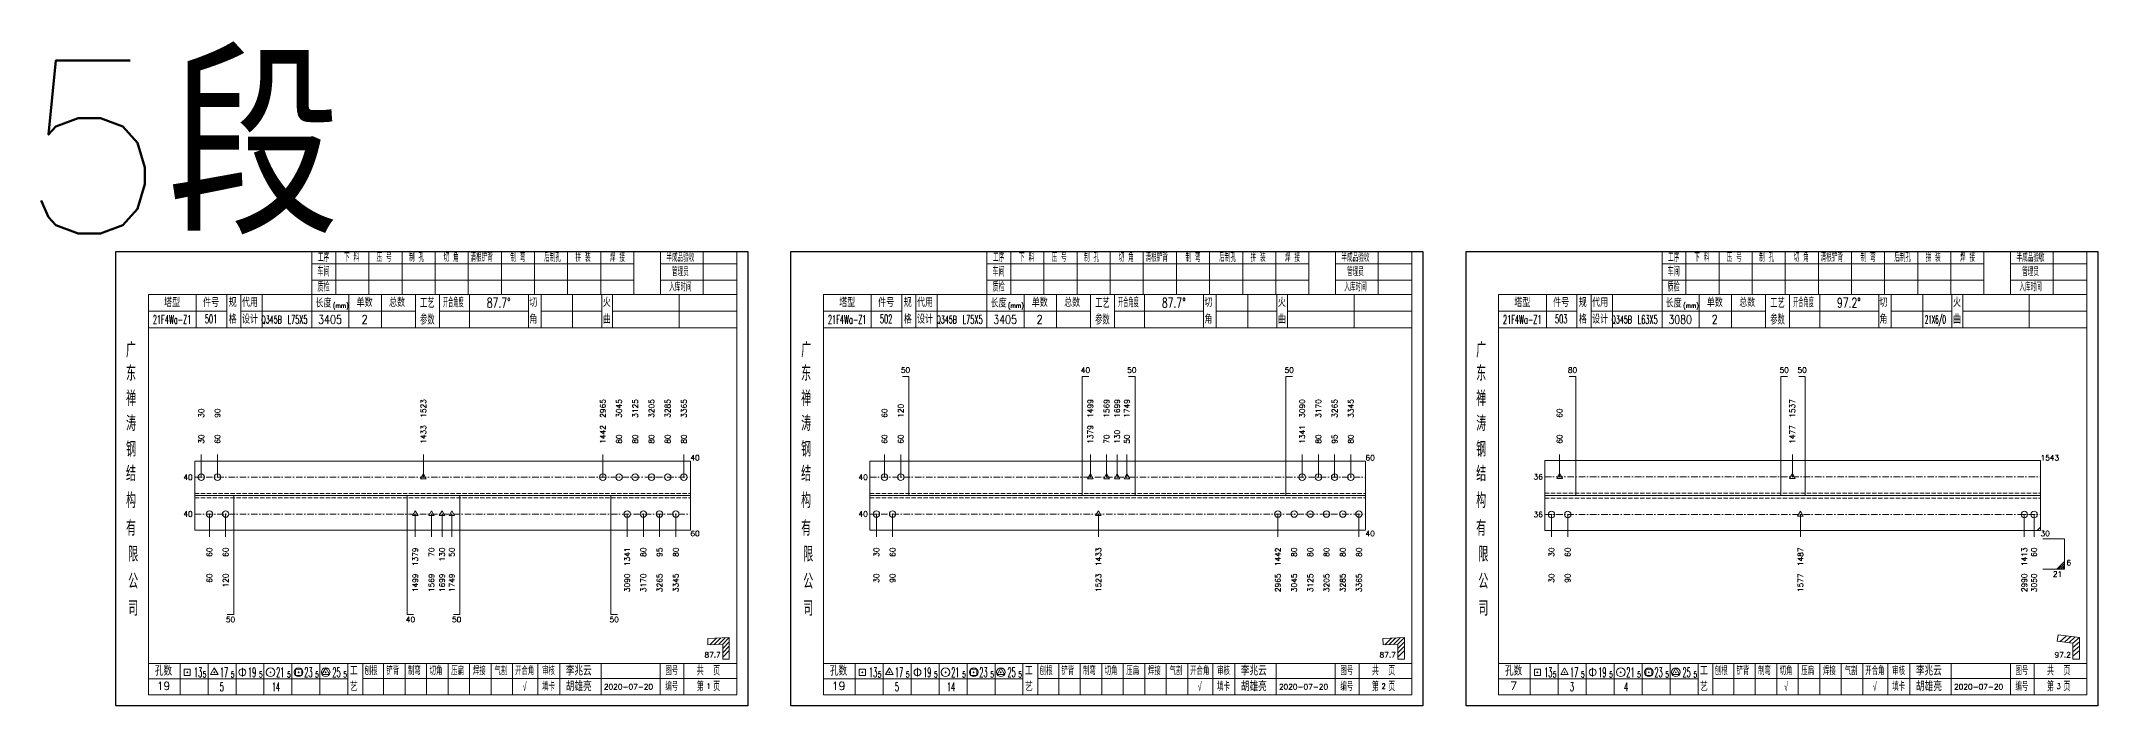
# Model space of a CAD drawing. Extents: x 1310 to 15542, y -76 to 8381.
# Drawn here: x 1482 to 2433, y 2954 to 3261 of the extents above; entities that cross this region are included whole.
import ezdxf
from ezdxf.enums import TextEntityAlignment as Align

# ---------------------------------------------------------------- set-up
doc = ezdxf.new("R2010")
doc.units = 0
doc.header["$MEASUREMENT"] = 0
doc.linetypes.add('一点画线', pattern=[5.2, 3, -1, 0.2, -1])
doc.linetypes.add('虚线', pattern=[2.75, 2, -0.75])
doc.layers.get('0').update_dxf_attribs({"linetype": 'CONTINUOUS', "lineweight": 25})
for name, color, linetype, lineweight in [('1', 7, 'CONTINUOUS', 25), ('2', 7, 'CONTINUOUS', 25), ('4', 7, 'CONTINUOUS', 25), ('5', 7, 'CONTINUOUS', 25)]:
    doc.layers.add(name, color=color, linetype=linetype, lineweight=lineweight)
doc.layers.add('文字', color=4, linetype='CONTINUOUS')
doc.styles.add('HZ', font='txt.shx', dxfattribs={"width": 0.7, "oblique": 12, "bigfont": 'hztxt.shx'})
doc.styles.get("Standard").update_dxf_attribs({"font": 'simplex.shx', "width": 0.7, "height": 3, "bigfont": 'gbhzfs.shx'})

# ---------------------------------------------------------------- blocks, each defined once
blk = doc.blocks.new('孔21.5')
at = {"layer": '5', "color": 7, "linetype": 'Continuous', "lineweight": 13}
for p, q in [((-0.1, -0.1), (0.1, 0.1)), ((0.1, -0.1), (-0.1, 0.1))]:
    blk.add_line(p, q, dxfattribs=at)
blk.add_circle((0, 0), 1, dxfattribs=at)
blk = doc.blocks.new('孔17.5')
at = {"layer": '5', "color": 7, "linetype": 'Continuous', "lineweight": 13}
for p, q in [((0, 1), (-0.866, -0.5)), ((-0.1, -0.1), (0.1, 0.1)), ((0.1, -0.1), (-0.1, 0.1)), ((0.866, -0.5), (0, 1)), ((-0.866, -0.5), (0.866, -0.5))]:
    blk.add_line(p, q, dxfattribs=at)
blk = doc.blocks.new('CTJGK')
at = {"color": 6, "linetype": 'Continuous'}
for p, q in [((0, 209.97), (292.13, 209.97)), ((0, 0), (0, 209.97)), ((292.13, 209.97), (292.13, 0)), ((292.13, 0), (0, 0))]:
    blk.add_line(p, q, dxfattribs=at)

msp = doc.modelspace()

# ---------------------------------------------------------------- linework, layer by layer
at = {"color": 7, "linetype": 'Continuous', "lineweight": 18}
for p, q in [((1552.922, 3066.944), (1552.922, 3034.944)), ((1552.922, 3066.944), (1782.052, 3066.944)), ((1782.052, 3066.944), (1782.052, 3034.944)), ((1865.052, 3066.944), (1865.052, 3034.944)), ((1865.052, 3066.944), (2094.182, 3066.944)), ((2094.182, 3066.944), (2094.182, 3034.944)), ((2177.182, 3067.135), (2177.182, 3034.754)), ((2177.182, 3067.135), (2406.312, 3067.135)), ((2406.312, 3067.135), (2406.312, 3034.754)), ((1552.922, 3050.944), (1782.052, 3050.944)), ((1865.052, 3050.944), (2094.182, 3050.944)), ((2177.182, 3050.944), (2406.312, 3050.944))]:
    msp.add_line(p, q, dxfattribs=at)
at = {"color": 7, "linetype": 'Continuous', "lineweight": 13}
for p, q in [((1555.922, 3059.444), (1555.922, 3069.944)), ((1563.422, 3059.444), (1563.422, 3069.944)), ((1658.601, 3059.444), (1658.601, 3069.944)), ((1741.552, 3059.444), (1741.552, 3069.944)), ((1779.052, 3059.444), (1779.052, 3069.944)), ((1871.802, 3059.444), (1871.802, 3069.944)), ((1879.302, 3059.444), (1879.302, 3069.944)), ((1966.981, 3059.444), (1966.981, 3069.944)), ((1974.481, 3059.444), (1974.481, 3069.944)), ((1979.381, 3059.444), (1979.381, 3069.944)), ((1983.881, 3059.444), (1983.881, 3069.944)), ((2064.932, 3059.444), (2064.932, 3069.944)), ((2072.432, 3059.444), (2072.432, 3069.944)), ((2079.932, 3059.444), (2079.932, 3069.944)), ((2087.432, 3059.444), (2087.432, 3069.944)), ((2183.932, 3059.635), (2183.932, 3069.944)), ((2291.554, 3059.635), (2291.554, 3069.944)), ((1559.672, 3042.444), (1559.672, 3031.944)), ((1567.172, 3042.444), (1567.172, 3031.944)), ((1654.851, 3042.444), (1654.851, 3031.944)), ((1662.351, 3042.444), (1662.351, 3031.944)), ((1667.251, 3042.444), (1667.251, 3031.944)), ((1671.751, 3042.444), (1671.751, 3031.944)), ((1752.802, 3042.444), (1752.802, 3031.944)), ((1760.302, 3042.444), (1760.302, 3031.944)), ((1767.802, 3042.444), (1767.802, 3031.944)), ((1775.302, 3042.444), (1775.302, 3031.944)), ((1868.052, 3042.444), (1868.052, 3031.944)), ((1875.552, 3042.444), (1875.552, 3031.944)), ((1970.731, 3042.444), (1970.731, 3031.944)), ((2053.682, 3042.444), (2053.682, 3031.944)), ((2091.182, 3042.444), (2091.182, 3031.944)), ((2180.182, 3042.254), (2180.182, 3031.944)), ((2187.682, 3042.254), (2187.682, 3031.944)), ((2295.304, 3042.254), (2295.304, 3031.944)), ((2398.812, 3042.254), (2398.812, 3031.944)), ((2403.312, 3042.254), (2403.312, 3031.944)), ((2406.312, 3036.296), (2404.749, 3034.754)), ((2417.312, 3030.944), (2407.312, 3030.944)), ((2417.312, 3030.944), (2417.312, 3016.944)), ((2417.312, 3016.944), (2407.312, 3016.944)), ((2413.812, 3016.944), (2417.312, 3020.444)), ((2414.687, 3016.944), (2417.312, 3019.569)), ((2415.562, 3016.944), (2417.312, 3018.694)), ((2416.437, 3016.944), (2417.312, 3017.819))]:
    msp.add_line(p, q, dxfattribs=at)
at = {"color": 3, "linetype": '一点画线', "lineweight": 13}
for p, q in [((1552.922, 3059.444), (1782.052, 3059.444)), ((1865.052, 3059.444), (2094.182, 3059.444)), ((2177.182, 3059.635), (2406.312, 3059.635)), ((1552.922, 3042.444), (1782.052, 3042.444)), ((1865.052, 3042.444), (2094.182, 3042.444)), ((2177.182, 3042.254), (2406.312, 3042.254))]:
    msp.add_line(p, q, dxfattribs=at)
at = {"color": 1, "linetype": '虚线', "lineweight": 18}
for p, q in [((1552.922, 3051.944), (1782.052, 3051.944)), ((1552.922, 3049.944), (1782.052, 3049.944)), ((1865.052, 3051.944), (2094.182, 3051.944)), ((1865.052, 3049.944), (2094.182, 3049.944)), ((2177.182, 3052.135), (2406.312, 3052.135)), ((2177.182, 3049.754), (2406.312, 3049.754))]:
    msp.add_line(p, q, dxfattribs=at)
at = {"layer": '1', "color": 7, "linetype": 'Continuous', "lineweight": 18}
for p, q in [((1552.922, 3034.944), (1782.052, 3034.944)), ((1865.052, 3034.944), (2094.182, 3034.944)), ((2177.182, 3034.754), (2406.312, 3034.754))]:
    msp.add_line(p, q, dxfattribs=at)
at = {"layer": '2', "color": 7, "linetype": 'Continuous', "lineweight": 13}
for p, q in [((1883.052, 3105.944), (1880.052, 3105.944)), ((1883.052, 3050.944), (1883.052, 3105.944)), ((1963.231, 3050.944), (1963.231, 3105.944)), ((1963.231, 3105.944), (1966.231, 3105.944)), ((1987.631, 3105.944), (1984.631, 3105.944)), ((1987.631, 3050.944), (1987.631, 3105.944)), ((2057.432, 3050.944), (2057.432, 3105.944)), ((2057.432, 3105.944), (2060.432, 3105.944)), ((2191.432, 3105.944), (2188.432, 3105.944)), ((2191.432, 3050.944), (2191.432, 3105.944)), ((2286.304, 3050.944), (2286.304, 3105.944)), ((2286.304, 3105.944), (2289.304, 3105.944)), ((2297.554, 3105.944), (2294.554, 3105.944)), ((2297.554, 3050.944), (2297.554, 3105.944)), ((1570.922, 3050.944), (1570.922, 2995.944)), ((1651.101, 3050.944), (1651.101, 2995.944)), ((1675.501, 3050.944), (1675.501, 2995.944)), ((1745.302, 3050.944), (1745.302, 2995.944)), ((1570.922, 2995.944), (1567.922, 2995.944)), ((1651.101, 2995.944), (1654.101, 2995.944)), ((1675.501, 2995.944), (1672.501, 2995.944)), ((1745.302, 2995.944), (1748.302, 2995.944)), ((2414.391, 2986.638), (2414.015, 2983.662)), ((2424.312, 2985.385), (2414.391, 2986.638)), ((2415.359, 2983.492), (2418.359, 2986.137)), ((1800.052, 2985.385), (1790.06, 2984.984)), ((1790.06, 2984.984), (1790.18, 2981.986)), ((1790.18, 2981.986), (1797.052, 2982.262)), ((1791.057, 2982.021), (1794.057, 2985.144)), ((1793.055, 2982.102), (1796.055, 2985.225)), ((1795.053, 2982.182), (1798.053, 2985.305)), ((1797.052, 2982.262), (1800.052, 2985.385)), ((1797.052, 2980.262), (1800.052, 2983.385)), ((1797.052, 2982.262), (1797.052, 2975.385)), ((1797.052, 2978.262), (1800.052, 2981.385)), ((1797.052, 2976.262), (1800.052, 2979.385)), ((1800.052, 2975.385), (1800.052, 2985.385)), ((2112.182, 2985.385), (2102.19, 2984.984)), ((2102.19, 2984.984), (2102.31, 2981.986)), ((2102.31, 2981.986), (2109.182, 2982.262)), ((2103.187, 2982.021), (2106.187, 2985.144)), ((2105.185, 2982.102), (2108.185, 2985.225)), ((2107.183, 2982.182), (2110.183, 2985.305)), ((2109.182, 2982.262), (2112.182, 2985.385)), ((2109.182, 2980.262), (2112.182, 2983.385)), ((2109.182, 2982.262), (2109.182, 2975.385)), ((2109.182, 2978.262), (2112.182, 2981.385)), ((2109.182, 2976.262), (2112.182, 2979.385)), ((2112.182, 2975.385), (2112.182, 2985.385)), ((2414.015, 2983.662), (2421.312, 2982.74)), ((2417.343, 2983.242), (2420.343, 2985.886)), ((2419.327, 2982.991), (2422.327, 2985.636)), ((2421.312, 2982.74), (2424.312, 2985.385)), ((2421.312, 2980.74), (2424.312, 2983.385)), ((2421.312, 2982.74), (2421.312, 2975.385)), ((2421.312, 2978.74), (2424.312, 2981.385)), ((2421.312, 2976.74), (2424.312, 2979.385)), ((2424.312, 2975.385), (2424.312, 2985.385)), ((1797.052, 2975.385), (1800.052, 2975.385)), ((2109.182, 2975.385), (2112.182, 2975.385)), ((2421.312, 2975.385), (2424.312, 2975.385))]:
    msp.add_line(p, q, dxfattribs=at)
at = {"layer": '4', "color": 1, "linetype": 'Continuous', "lineweight": 18}
for p, q in [((1516.422, 3163.771), (1516.422, 2953.801)), ((1808.552, 3163.771), (1516.422, 3163.771)), ((1607.052, 3163.771), (1607.052, 3143.931)), ((1755.892, 3158.041), (1607.052, 3158.041)), ((1618.082, 3163.771), (1618.082, 3143.911)), ((1633.392, 3163.771), (1633.392, 3143.911)), ((1648.712, 3163.771), (1648.712, 3143.911)), ((1664.022, 3163.771), (1664.022, 3143.911)), ((1679.332, 3163.771), (1679.332, 3143.911)), ((1694.642, 3163.771), (1694.642, 3143.911)), ((1709.962, 3163.771), (1709.962, 3143.911)), ((1725.272, 3163.771), (1725.272, 3143.911)), ((1740.582, 3163.771), (1740.582, 3143.911)), ((1755.892, 3163.771), (1755.892, 3143.931)), ((1755.892, 3163.771), (1755.892, 3143.911)), ((1768.172, 3163.771), (1768.172, 3143.911)), ((1803.502, 3158.041), (1768.172, 3158.041)), ((1787.922, 3163.771), (1787.922, 3143.911)), ((1803.502, 3163.771), (1803.502, 3143.911)), ((1808.552, 3133.971), (1808.552, 3163.771)), ((1828.552, 3163.771), (1828.552, 2953.801)), ((2120.682, 3163.771), (1828.552, 3163.771)), ((1919.182, 3163.771), (1919.182, 3143.931)), ((2068.022, 3158.041), (1919.182, 3158.041)), ((1930.212, 3163.771), (1930.212, 3143.911)), ((1945.522, 3163.771), (1945.522, 3143.911)), ((1960.842, 3163.771), (1960.842, 3143.911)), ((1976.152, 3163.771), (1976.152, 3143.911)), ((1991.462, 3163.771), (1991.462, 3143.911)), ((2006.772, 3163.771), (2006.772, 3143.911)), ((2022.092, 3163.771), (2022.092, 3143.911)), ((2037.402, 3163.771), (2037.402, 3143.911)), ((2052.712, 3163.771), (2052.712, 3143.911)), ((2068.022, 3163.771), (2068.022, 3143.931)), ((2068.022, 3163.771), (2068.022, 3143.911)), ((2080.302, 3163.771), (2080.302, 3143.911)), ((2115.632, 3158.041), (2080.302, 3158.041)), ((2100.052, 3163.771), (2100.052, 3143.911)), ((2115.632, 3163.771), (2115.632, 3143.911)), ((2120.682, 3133.971), (2120.682, 3163.771)), ((2140.682, 3163.771), (2140.682, 2953.801)), ((2432.812, 3163.771), (2140.682, 3163.771)), ((2231.312, 3163.771), (2231.312, 3143.931)), ((2380.152, 3158.041), (2231.312, 3158.041)), ((2242.342, 3163.771), (2242.342, 3143.911)), ((2257.652, 3163.771), (2257.652, 3143.911)), ((2272.972, 3163.771), (2272.972, 3143.911)), ((2288.282, 3163.771), (2288.282, 3143.911)), ((2303.592, 3163.771), (2303.592, 3143.911)), ((2318.902, 3163.771), (2318.902, 3143.911)), ((2334.222, 3163.771), (2334.222, 3143.911)), ((2349.532, 3163.771), (2349.532, 3143.911)), ((2364.842, 3163.771), (2364.842, 3143.911)), ((2380.152, 3163.771), (2380.152, 3143.931)), ((2380.152, 3163.771), (2380.152, 3143.911)), ((2392.432, 3163.771), (2392.432, 3143.911)), ((2427.762, 3158.041), (2392.432, 3158.041)), ((2412.182, 3163.771), (2412.182, 3143.911)), ((2427.762, 3163.771), (2427.762, 3143.911)), ((2432.812, 3133.971), (2432.812, 3163.771)), ((1755.892, 3150.561), (1607.052, 3150.561)), ((1803.502, 3150.561), (1768.172, 3150.561)), ((2068.022, 3150.561), (1919.182, 3150.561)), ((2115.632, 3150.561), (2080.302, 3150.561)), ((2380.152, 3150.561), (2231.312, 3150.561)), ((2427.762, 3150.561), (2392.432, 3150.561)), ((1531.432, 3143.911), (1531.432, 2958.851)), ((1803.502, 3143.911), (1531.432, 3143.911)), ((1553.552, 3143.921), (1553.552, 3128.501)), ((1567.702, 3128.501), (1567.702, 3143.911)), ((1574.202, 3128.501), (1574.202, 3143.911)), ((1584.072, 3143.911), (1584.072, 3128.501)), ((1607.052, 3143.931), (1607.052, 3128.501)), ((1624.172, 3143.911), (1624.172, 3128.501)), ((1639.222, 3143.911), (1639.222, 3128.501)), ((1654.922, 3143.911), (1654.922, 3128.501)), ((1665.982, 3143.911), (1665.982, 3128.501)), ((1679.932, 3143.911), (1679.932, 3128.501)), ((1707.232, 3143.911), (1707.232, 3128.501)), ((1712.992, 3143.911), (1712.992, 3128.501)), ((1727.612, 3143.911), (1727.612, 3128.501)), ((1741.072, 3143.911), (1741.072, 3128.501)), ((1746.062, 3143.911), (1746.062, 3128.501)), ((1776.802, 3143.911), (1776.802, 3128.501)), ((1803.502, 2958.851), (1803.502, 3143.911)), ((1843.562, 3143.911), (1843.562, 2958.851)), ((2115.632, 3143.911), (1843.562, 3143.911)), ((1865.682, 3143.921), (1865.682, 3128.501)), ((1879.832, 3128.501), (1879.832, 3143.911)), ((1886.332, 3128.501), (1886.332, 3143.911)), ((1896.202, 3143.911), (1896.202, 3128.501)), ((1919.182, 3143.931), (1919.182, 3128.501)), ((1936.302, 3143.911), (1936.302, 3128.501)), ((1951.352, 3143.911), (1951.352, 3128.501)), ((1967.052, 3143.911), (1967.052, 3128.501)), ((1978.112, 3143.911), (1978.112, 3128.501)), ((1992.062, 3143.911), (1992.062, 3128.501)), ((2019.362, 3143.911), (2019.362, 3128.501)), ((2025.122, 3143.911), (2025.122, 3128.501)), ((2039.742, 3143.911), (2039.742, 3128.501)), ((2053.202, 3143.911), (2053.202, 3128.501)), ((2058.192, 3143.911), (2058.192, 3128.501)), ((2088.932, 3143.911), (2088.932, 3128.501)), ((2115.632, 2958.851), (2115.632, 3143.911)), ((2155.692, 3143.911), (2155.692, 2958.851)), ((2427.762, 3143.911), (2155.692, 3143.911)), ((2177.812, 3143.921), (2177.812, 3128.501)), ((2191.962, 3128.501), (2191.962, 3143.911)), ((2198.462, 3128.501), (2198.462, 3143.911)), ((2208.332, 3143.911), (2208.332, 3128.501)), ((2231.312, 3143.931), (2231.312, 3128.501)), ((2248.432, 3143.911), (2248.432, 3128.501)), ((2263.482, 3143.911), (2263.482, 3128.501)), ((2279.182, 3143.911), (2279.182, 3128.501)), ((2290.242, 3143.911), (2290.242, 3128.501)), ((2304.192, 3143.911), (2304.192, 3128.501)), ((2331.492, 3143.911), (2331.492, 3128.501)), ((2337.252, 3143.911), (2337.252, 3128.501)), ((2351.872, 3143.911), (2351.872, 3128.501)), ((2365.332, 3143.911), (2365.332, 3128.501)), ((2370.322, 3143.911), (2370.322, 3128.501)), ((2401.062, 3143.911), (2401.062, 3128.501)), ((2427.762, 2958.851), (2427.762, 3143.911)), ((1567.702, 3136.151), (1531.432, 3136.151)), ((1654.922, 3136.201), (1574.202, 3136.201)), ((1665.982, 3136.201), (1707.232, 3136.201)), ((1712.992, 3136.201), (1741.072, 3136.201)), ((1746.062, 3136.201), (1803.682, 3136.201)), ((1808.552, 2953.801), (1808.552, 3133.971)), ((1879.832, 3136.151), (1843.562, 3136.151)), ((1967.052, 3136.201), (1886.332, 3136.201)), ((1978.112, 3136.201), (2019.362, 3136.201)), ((2025.122, 3136.201), (2053.202, 3136.201)), ((2058.192, 3136.201), (2115.812, 3136.201)), ((2120.682, 2953.801), (2120.682, 3133.971)), ((2191.962, 3136.151), (2155.692, 3136.151)), ((2279.182, 3136.201), (2198.462, 3136.201)), ((2290.242, 3136.201), (2331.492, 3136.201)), ((2337.252, 3136.201), (2365.332, 3136.201)), ((2370.322, 3136.201), (2427.942, 3136.201)), ((2432.812, 2953.801), (2432.812, 3133.971)), ((1803.682, 3128.501), (1531.432, 3128.501)), ((2115.812, 3128.501), (1843.562, 3128.501)), ((2427.942, 3128.501), (2155.692, 3128.501)), ((1531.432, 2973.381), (1803.502, 2973.381)), ((1546.122, 2973.381), (1546.122, 2958.851)), ((1559.052, 2958.851), (1559.052, 2973.381)), ((1571.982, 2973.381), (1571.982, 2958.851)), ((1584.902, 2958.851), (1584.902, 2973.381)), ((1597.832, 2973.381), (1597.832, 2958.851)), ((1610.762, 2958.851), (1610.762, 2973.381)), ((1623.682, 2958.851), (1623.682, 2973.381)), ((1630.552, 2958.851), (1630.552, 2973.381)), ((1640.212, 2958.851), (1640.212, 2973.381)), ((1650.152, 2958.851), (1650.152, 2973.381)), ((1660.092, 2958.851), (1660.092, 2973.381)), ((1670.042, 2958.851), (1670.042, 2973.381)), ((1679.982, 2958.851), (1679.982, 2973.381)), ((1689.922, 2958.851), (1689.922, 2973.381)), ((1699.872, 2958.851), (1699.872, 2973.381)), ((1711.512, 2958.851), (1711.512, 2973.381)), ((1721.662, 2958.851), (1721.662, 2973.381)), ((1740.722, 2958.851), (1740.722, 2973.381)), ((1768.102, 2958.851), (1768.102, 2973.381)), ((1779.062, 2958.851), (1779.062, 2973.381)), ((1843.562, 2973.381), (2115.632, 2973.381)), ((1858.252, 2973.381), (1858.252, 2958.851)), ((1871.182, 2958.851), (1871.182, 2973.381)), ((1884.112, 2973.381), (1884.112, 2958.851)), ((1897.032, 2958.851), (1897.032, 2973.381)), ((1909.962, 2973.381), (1909.962, 2958.851)), ((1922.892, 2958.851), (1922.892, 2973.381)), ((1935.812, 2958.851), (1935.812, 2973.381)), ((1942.682, 2958.851), (1942.682, 2973.381)), ((1952.342, 2958.851), (1952.342, 2973.381)), ((1962.282, 2958.851), (1962.282, 2973.381)), ((1972.222, 2958.851), (1972.222, 2973.381)), ((1982.172, 2958.851), (1982.172, 2973.381)), ((1992.112, 2958.851), (1992.112, 2973.381)), ((2002.052, 2958.851), (2002.052, 2973.381)), ((2012.002, 2958.851), (2012.002, 2973.381)), ((2023.642, 2958.851), (2023.642, 2973.381)), ((2033.792, 2958.851), (2033.792, 2973.381)), ((2052.852, 2958.851), (2052.852, 2973.381)), ((2080.232, 2958.851), (2080.232, 2973.381)), ((2091.192, 2958.851), (2091.192, 2973.381)), ((2155.692, 2973.381), (2427.762, 2973.381)), ((2170.382, 2973.381), (2170.382, 2958.851)), ((2183.312, 2958.851), (2183.312, 2973.381)), ((2196.242, 2973.381), (2196.242, 2958.851)), ((2209.162, 2958.851), (2209.162, 2973.381)), ((2222.092, 2973.381), (2222.092, 2958.851)), ((2235.022, 2958.851), (2235.022, 2973.381)), ((2247.942, 2958.851), (2247.942, 2973.381)), ((2254.812, 2958.851), (2254.812, 2973.381)), ((2264.472, 2958.851), (2264.472, 2973.381)), ((2274.412, 2958.851), (2274.412, 2973.381)), ((2284.352, 2958.851), (2284.352, 2973.381)), ((2294.302, 2958.851), (2294.302, 2973.381)), ((2304.242, 2958.851), (2304.242, 2973.381)), ((2314.182, 2958.851), (2314.182, 2973.381)), ((2324.132, 2958.851), (2324.132, 2973.381)), ((2335.772, 2958.851), (2335.772, 2973.381)), ((2345.922, 2958.851), (2345.922, 2973.381)), ((2364.982, 2958.851), (2364.982, 2973.381)), ((2392.362, 2958.851), (2392.362, 2973.381)), ((2403.322, 2958.851), (2403.322, 2973.381)), ((1623.682, 2966.251), (1531.432, 2966.251)), ((1531.432, 2958.851), (1803.502, 2958.851)), ((1630.512, 2966.411), (1803.502, 2966.411)), ((1935.812, 2966.251), (1843.562, 2966.251)), ((1843.562, 2958.851), (2115.632, 2958.851)), ((1942.642, 2966.411), (2115.632, 2966.411)), ((2247.942, 2966.251), (2155.692, 2966.251)), ((2155.692, 2958.851), (2427.762, 2958.851)), ((2254.772, 2966.411), (2427.762, 2966.411)), ((1516.422, 2953.801), (1808.552, 2953.801)), ((1828.552, 2953.801), (2120.682, 2953.801)), ((2140.682, 2953.801), (2432.812, 2953.801))]:
    msp.add_line(p, q, dxfattribs=at)
at = {"layer": '4', "color": 7, "linetype": 'Continuous', "lineweight": 13}
for p, q in [((1548.008, 2967.887), (1548.008, 2970.715)), ((1548.008, 2970.715), (1550.836, 2970.715)), ((1550.836, 2967.887), (1548.008, 2967.887)), ((1549.222, 2969.101), (1549.622, 2969.501)), ((1549.622, 2969.101), (1549.222, 2969.501)), ((1550.836, 2970.715), (1550.836, 2967.887)), ((1561.922, 2971.301), (1560.19, 2968.301)), ((1560.19, 2968.301), (1563.654, 2968.301)), ((1561.722, 2969.101), (1562.122, 2969.501)), ((1562.122, 2969.101), (1561.722, 2969.501)), ((1563.654, 2968.301), (1561.922, 2971.301)), ((1574.922, 2971.301), (1574.922, 2967.301)), ((1587.722, 2969.101), (1588.122, 2969.501)), ((1588.122, 2969.101), (1587.722, 2969.501)), ((1599.508, 2967.887), (1599.508, 2970.715)), ((1599.508, 2970.715), (1602.336, 2970.715)), ((1602.336, 2967.887), (1599.508, 2967.887)), ((1600.722, 2969.101), (1601.122, 2969.501)), ((1601.122, 2969.101), (1600.722, 2969.501)), ((1602.336, 2970.715), (1602.336, 2967.887)), ((1613.422, 2971.301), (1611.69, 2968.301)), ((1611.69, 2968.301), (1615.154, 2968.301)), ((1613.222, 2969.101), (1613.622, 2969.501)), ((1613.622, 2969.101), (1613.222, 2969.501)), ((1615.154, 2968.301), (1613.422, 2971.301)), ((1860.138, 2967.887), (1860.138, 2970.715)), ((1860.138, 2970.715), (1862.966, 2970.715)), ((1862.966, 2967.887), (1860.138, 2967.887)), ((1861.352, 2969.101), (1861.752, 2969.501)), ((1861.752, 2969.101), (1861.352, 2969.501)), ((1862.966, 2970.715), (1862.966, 2967.887)), ((1874.052, 2971.301), (1872.32, 2968.301)), ((1872.32, 2968.301), (1875.784, 2968.301)), ((1873.852, 2969.101), (1874.252, 2969.501)), ((1874.252, 2969.101), (1873.852, 2969.501)), ((1875.784, 2968.301), (1874.052, 2971.301)), ((1887.052, 2971.301), (1887.052, 2967.301)), ((1899.852, 2969.101), (1900.252, 2969.501)), ((1900.252, 2969.101), (1899.852, 2969.501)), ((1911.638, 2967.887), (1911.638, 2970.715)), ((1911.638, 2970.715), (1914.466, 2970.715)), ((1914.466, 2967.887), (1911.638, 2967.887)), ((1912.852, 2969.101), (1913.252, 2969.501)), ((1913.252, 2969.101), (1912.852, 2969.501)), ((1914.466, 2970.715), (1914.466, 2967.887)), ((1925.552, 2971.301), (1923.82, 2968.301)), ((1923.82, 2968.301), (1927.284, 2968.301)), ((1925.352, 2969.101), (1925.752, 2969.501)), ((1925.752, 2969.101), (1925.352, 2969.501)), ((1927.284, 2968.301), (1925.552, 2971.301)), ((2172.268, 2967.887), (2172.268, 2970.715)), ((2172.268, 2970.715), (2175.096, 2970.715)), ((2175.096, 2967.887), (2172.268, 2967.887)), ((2173.482, 2969.101), (2173.882, 2969.501)), ((2173.882, 2969.101), (2173.482, 2969.501)), ((2175.096, 2970.715), (2175.096, 2967.887)), ((2186.182, 2971.301), (2184.45, 2968.301)), ((2184.45, 2968.301), (2187.914, 2968.301)), ((2185.982, 2969.101), (2186.382, 2969.501)), ((2186.382, 2969.101), (2185.982, 2969.501)), ((2187.914, 2968.301), (2186.182, 2971.301)), ((2199.182, 2971.301), (2199.182, 2967.301)), ((2211.982, 2969.101), (2212.382, 2969.501)), ((2212.382, 2969.101), (2211.982, 2969.501)), ((2223.768, 2967.887), (2223.768, 2970.715)), ((2223.768, 2970.715), (2226.596, 2970.715)), ((2226.596, 2967.887), (2223.768, 2967.887)), ((2224.982, 2969.101), (2225.382, 2969.501)), ((2225.382, 2969.101), (2224.982, 2969.501)), ((2226.596, 2970.715), (2226.596, 2967.887)), ((2237.682, 2971.301), (2235.95, 2968.301)), ((2235.95, 2968.301), (2239.414, 2968.301)), ((2237.482, 2969.101), (2237.882, 2969.501)), ((2237.882, 2969.101), (2237.482, 2969.501)), ((2239.414, 2968.301), (2237.682, 2971.301))]:
    msp.add_line(p, q, dxfattribs=at)
for centre, radius in [((1574.922, 2969.301), 1.6), ((1587.922, 2969.301), 2), ((1600.922, 2969.301), 2), ((1613.422, 2969.301), 2), ((1887.052, 2969.301), 1.6), ((1900.052, 2969.301), 2), ((1913.052, 2969.301), 2), ((1925.552, 2969.301), 2), ((2199.182, 2969.301), 1.6), ((2212.182, 2969.301), 2), ((2225.182, 2969.301), 2), ((2237.682, 2969.301), 2)]:
    msp.add_circle(centre, radius, dxfattribs=at)

# ---------------------------------------------------------------- block references
at = {"color": 0, "linetype": 'Continuous'}
for p in [(1516.422, 2953.801), (1828.552, 2953.801), (2140.682, 2953.801)]:
    msp.add_blockref('CTJGK', p, dxfattribs=at)
at = {"color": 8, "linetype": 'Continuous', "lineweight": 9, "xscale": 1.5, "yscale": 1.5, "zscale": 1.5}
for name, p in [('孔21.5', (1555.922, 3059.444)), ('孔21.5', (1563.422, 3059.444)), ('孔17.5', (1658.601, 3059.444)), ('孔21.5', (1741.552, 3059.444)), ('孔21.5', (1749.052, 3059.444)), ('孔21.5', (1756.552, 3059.444)), ('孔21.5', (1764.052, 3059.444)), ('孔21.5', (1771.552, 3059.444)), ('孔21.5', (1779.052, 3059.444)), ('孔21.5', (1871.802, 3059.444)), ('孔21.5', (1879.302, 3059.444)), ('孔17.5', (1966.981, 3059.444)), ('孔17.5', (1974.481, 3059.444)), ('孔17.5', (1979.381, 3059.444)), ('孔17.5', (1983.881, 3059.444)), ('孔21.5', (2064.932, 3059.444)), ('孔21.5', (2072.432, 3059.444)), ('孔21.5', (2079.932, 3059.444)), ('孔21.5', (2087.432, 3059.444)), ('孔17.5', (2183.932, 3059.635)), ('孔17.5', (2291.554, 3059.635))]:
    msp.add_blockref(name, p, dxfattribs=at)
at = {"layer": '1', "color": 8, "linetype": 'Continuous', "lineweight": 9, "xscale": 1.5, "yscale": 1.5, "zscale": 1.5}
for name, p in [('孔21.5', (1559.672, 3042.444)), ('孔21.5', (1567.172, 3042.444)), ('孔17.5', (1654.851, 3042.444)), ('孔17.5', (1662.351, 3042.444)), ('孔17.5', (1667.251, 3042.444)), ('孔17.5', (1671.751, 3042.444)), ('孔21.5', (1752.802, 3042.444)), ('孔21.5', (1760.302, 3042.444)), ('孔21.5', (1767.802, 3042.444)), ('孔21.5', (1775.302, 3042.444)), ('孔21.5', (1868.052, 3042.444)), ('孔21.5', (1875.552, 3042.444)), ('孔17.5', (1970.731, 3042.444)), ('孔21.5', (2053.682, 3042.444)), ('孔21.5', (2061.182, 3042.444)), ('孔21.5', (2068.682, 3042.444)), ('孔21.5', (2076.182, 3042.444)), ('孔21.5', (2083.682, 3042.444)), ('孔21.5', (2091.182, 3042.444)), ('孔21.5', (2180.182, 3042.254)), ('孔21.5', (2187.682, 3042.254)), ('孔17.5', (2295.304, 3042.254)), ('孔21.5', (2398.812, 3042.254)), ('孔21.5', (2403.312, 3042.254))]:
    msp.add_blockref(name, p, dxfattribs=at)

# ---------------------------------------------------------------- texts
at = {"color": 7, "linetype": 'Continuous', "lineweight": 13}
for s, p in [('30', (1555.922, 3086.944)), ('90', (1563.422, 3086.944)), ('1523', (1658.601, 3086.944)), ('2965', (1741.552, 3086.944)), ('3045', (1749.052, 3086.944)), ('3125', (1756.552, 3086.944)), ('3205', (1764.052, 3086.944)), ('3285', (1771.552, 3086.944)), ('3365', (1779.052, 3086.944)), ('60', (1871.802, 3086.944)), ('120', (1879.302, 3086.944)), ('1499', (1966.981, 3086.944)), ('1569', (1974.481, 3086.944)), ('1699', (1979.381, 3086.944)), ('1749', (1983.881, 3086.944)), ('3090', (2064.932, 3086.944)), ('3170', (2072.432, 3086.944)), ('3265', (2079.932, 3086.944)), ('3345', (2087.432, 3086.944)), ('60', (2183.932, 3086.944)), ('1537', (2291.554, 3086.944))]:
    msp.add_text(s, height=2.5, rotation=90, dxfattribs=at).set_placement(p, align=Align.MIDDLE_LEFT)
at = {"color": 8, "linetype": 'Continuous', "lineweight": 9}
for s, p in [('1433', (1658.601, 3074.944)), ('1442', (1741.552, 3074.944)), ('1379', (1966.981, 3074.944)), ('1341', (2064.932, 3074.944)), ('1477', (2291.554, 3074.944)), ('30', (1555.922, 3074.944)), ('60', (1563.422, 3074.944)), ('80', (1749.052, 3074.944)), ('80', (1756.552, 3074.944)), ('80', (1764.052, 3074.944)), ('80', (1771.552, 3074.944)), ('80', (1779.052, 3074.944)), ('60', (1871.802, 3074.944)), ('60', (1879.302, 3074.944)), ('70', (1974.481, 3074.944)), ('130', (1979.381, 3074.944)), ('50', (1983.881, 3074.944)), ('80', (2072.432, 3074.944)), ('95', (2079.932, 3074.944)), ('80', (2087.432, 3074.944)), ('60', (2183.932, 3074.944))]:
    msp.add_text(s, height=2.5, rotation=90, dxfattribs=at).set_placement(p, align=Align.MIDDLE_LEFT)
at = {"color": 7, "linetype": 'Continuous', "lineweight": 13}
for s, p in [('40', (1782.052, 3068.444)), ('60', (2094.182, 3068.444)), ('1543', (2406.312, 3068.444))]:
    msp.add_text(s, height=2.5, dxfattribs=at).set_placement(p, align=Align.MIDDLE_LEFT)
for s, p in [('40', (1551.922, 3059.444)), ('40', (1864.052, 3059.444)), ('36', (2176.182, 3059.635)), ('40', (1551.922, 3042.444)), ('40', (1864.052, 3042.444)), ('36', (2176.182, 3042.254))]:
    msp.add_text(s, height=2.5, dxfattribs=at).set_placement(p, align=Align.MIDDLE_RIGHT)
msp.add_text('21', height=2.5, dxfattribs=at).set_placement((2416.312, 3015.944), align=Align.TOP_RIGHT)
msp.add_text('6', height=2.5, dxfattribs=at).set_placement((2418.312, 3017.944), align=Align.BOTTOM_LEFT)
at = {"layer": '1', "color": 7, "linetype": 'Continuous', "lineweight": 13}
for s, p in [('60', (1782.052, 3033.444)), ('40', (2094.182, 3033.444)), ('30', (2406.312, 3033.444))]:
    msp.add_text(s, height=2.5, dxfattribs=at).set_placement(p, align=Align.MIDDLE_LEFT)
at = {"layer": '1', "color": 8, "linetype": 'Continuous', "lineweight": 9}
for s, p in [('60', (1559.672, 3026.944)), ('60', (1567.172, 3026.944)), ('1379', (1654.851, 3026.944)), ('70', (1662.351, 3026.944)), ('130', (1667.251, 3026.944)), ('50', (1671.751, 3026.944)), ('1341', (1752.802, 3026.944)), ('80', (1760.302, 3026.944)), ('95', (1767.802, 3026.944)), ('80', (1775.302, 3026.944)), ('30', (1868.052, 3026.944)), ('60', (1875.552, 3026.944)), ('1433', (1970.731, 3026.944)), ('1442', (2053.682, 3026.944)), ('80', (2061.182, 3026.944)), ('80', (2068.682, 3026.944)), ('80', (2076.182, 3026.944)), ('80', (2083.682, 3026.944)), ('80', (2091.182, 3026.944)), ('30', (2180.182, 3026.944)), ('60', (2187.682, 3026.944)), ('1487', (2295.304, 3026.944)), ('1413', (2398.812, 3026.944)), ('60', (2403.312, 3026.944))]:
    msp.add_text(s, height=2.5, rotation=90, dxfattribs=at).set_placement(p, align=Align.MIDDLE_RIGHT)
at = {"layer": '1', "color": 7, "linetype": 'Continuous', "lineweight": 13}
for s, p in [('60', (1559.672, 3014.944)), ('120', (1567.172, 3014.944)), ('3090', (1752.802, 3014.944)), ('3170', (1760.302, 3014.944)), ('3265', (1767.802, 3014.944)), ('3345', (1775.302, 3014.944)), ('30', (1868.052, 3014.944)), ('90', (1875.552, 3014.944)), ('1523', (1970.731, 3014.944)), ('2965', (2053.682, 3014.944)), ('3045', (2061.182, 3014.944)), ('3125', (2068.682, 3014.944)), ('3205', (2076.182, 3014.944)), ('3285', (2083.682, 3014.944)), ('3365', (2091.182, 3014.944)), ('30', (2180.182, 3014.944)), ('90', (2187.682, 3014.944)), ('1577', (2295.304, 3014.944)), ('2990', (2398.812, 3014.944)), ('3050', (2403.312, 3014.944)), ('1499', (1654.851, 3014.944)), ('1569', (1662.351, 3014.944)), ('1699', (1667.251, 3014.944)), ('1749', (1671.751, 3014.944))]:
    msp.add_text(s, height=2.5, rotation=90, dxfattribs=at).set_placement(p, align=Align.MIDDLE_RIGHT)
at = {"layer": '2', "color": 7, "linetype": 'Continuous', "lineweight": 13}
for s, p in [('50', (1881.552, 3106.944)), ('40', (1964.731, 3106.944)), ('50', (1986.131, 3106.944)), ('50', (2058.932, 3106.944)), ('80', (2189.932, 3106.944)), ('50', (2287.804, 3106.944)), ('50', (2296.054, 3106.944))]:
    msp.add_text(s, height=2.5, dxfattribs=at).set_placement(p, align=Align.BOTTOM_CENTER)
for s, p in [('50', (1569.422, 2994.944)), ('40', (1652.601, 2994.944)), ('50', (1674.001, 2994.944)), ('50', (1746.802, 2994.944))]:
    msp.add_text(s, height=2.5, dxfattribs=at).set_placement(p, align=Align.TOP_CENTER)
for s, p in [('87.7', (1796.052, 2975.385)), ('87.7', (2108.182, 2975.385)), ('97.2', (2420.312, 2975.385))]:
    msp.add_text(s, height=2.5, dxfattribs=at).set_placement(p, align=Align.BOTTOM_RIGHT)
at = {"layer": '4', "color": 1, "linetype": 'Continuous', "lineweight": 25}
for s, height, width, p in [('工序', 3.7, 0.7, (1612.422, 3160.901)), ('下 料', 3.7, 0.7, (1625.422, 3160.901)), ('压 号', 3.7, 0.7, (1640.422, 3160.901)), ('制 孔', 3.7, 0.7, (1655.422, 3160.901)), ('切 角', 3.7, 0.7, (1671.422, 3160.901)), ('清根铲背 ', 3.7, 0.7, (1686.422, 3160.901)), (' 制 弯', 3.7, 0.7, (1701.422, 3160.901)), (' 后制孔', 3.7, 0.7, (1717.422, 3160.901)), ('拼 装', 3.7, 0.7, (1732.422, 3160.901)), (' 焊 接', 3.7, 0.7, (1747.422, 3160.901)), ('半成品验收', 3.7, 0.7, (1777.422, 3160.901)), ('工序', 3.7, 0.7, (1924.552, 3160.901)), ('下 料', 3.7, 0.7, (1937.552, 3160.901)), ('压 号', 3.7, 0.7, (1952.552, 3160.901)), ('制 孔', 3.7, 0.7, (1967.552, 3160.901)), ('切 角', 3.7, 0.7, (1983.552, 3160.901)), ('清根铲背 ', 3.7, 0.7, (1998.552, 3160.901)), (' 制 弯', 3.7, 0.7, (2013.552, 3160.901)), (' 后制孔', 3.7, 0.7, (2029.552, 3160.901)), ('拼 装', 3.7, 0.7, (2044.552, 3160.901)), (' 焊 接', 3.7, 0.7, (2059.552, 3160.901)), ('半成品验收', 3.7, 0.7, (2089.552, 3160.901)), ('工序', 3.7, 0.7, (2236.682, 3160.901)), ('下 料', 3.7, 0.7, (2249.682, 3160.901)), ('压 号', 3.7, 0.7, (2264.682, 3160.901)), ('制 孔', 3.7, 0.7, (2279.682, 3160.901)), ('切 角', 3.7, 0.7, (2295.682, 3160.901)), ('清根铲背 ', 3.7, 0.7, (2310.682, 3160.901)), (' 制 弯', 3.7, 0.7, (2325.682, 3160.901)), (' 后制孔', 3.7, 0.7, (2341.682, 3160.901)), ('拼 装', 3.7, 0.7, (2356.682, 3160.901)), (' 焊 接', 3.7, 0.7, (2371.682, 3160.901)), ('半成品验收', 3.7, 0.7, (2401.682, 3160.901)), ('质检', 4, 0.7, (1612.422, 3147.241)), ('车间', 4, 0.7, (1612.422, 3154.301)), ('入库时间', 3.7, 0.7, (1777.422, 3147.241)), ('管理员', 3.7, 0.7, (1777.422, 3154.301)), ('质检', 4, 0.7, (1924.552, 3147.241)), ('车间', 4, 0.7, (1924.552, 3154.301)), ('入库时间', 3.7, 0.7, (2089.552, 3147.241)), ('管理员', 3.7, 0.7, (2089.552, 3154.301)), ('质检', 4, 0.7, (2236.682, 3147.241)), ('车间', 4, 0.7, (2236.682, 3154.301)), ('入库时间', 3.7, 0.7, (2401.682, 3147.241)), ('管理员', 3.7, 0.7, (2401.682, 3154.301)), ('(mm)', 2.24, 0.7, (1620.422, 3138.801)), ('工艺', 4.8, 0.7, (1660.422, 3140.061)), ('开合角度', 4, 0.6, (1672.422, 3140.061)), ('87.7%%d', 4.47, 0.7, (1693.422, 3140.061)), ('(mm)', 2.24, 0.7, (1932.552, 3138.801)), ('工艺', 4.8, 0.7, (1972.552, 3140.061)), ('开合角度', 4, 0.6, (1984.552, 3140.061)), ('87.7%%d', 4.47, 0.7, (2005.552, 3140.061)), ('(mm)', 2.24, 0.7, (2244.682, 3138.801)), ('工艺', 4.8, 0.7, (2284.682, 3140.061)), ('开合角度', 4, 0.6, (2296.682, 3140.061)), ('97.2%%d', 4.47, 0.7, (2317.682, 3140.061)), ('21F4Wa-Z1', 4, 0.5, (1542.422, 3132.321)), ('501', 4, 0.5, (1560.422, 3132.571)), ('Q345B', 3.5, 0.5, (1588.422, 3132.301)), ('L75X5', 4, 0.5, (1600.422, 3132.301)), ('3405', 4, 0.8, (1615.422, 3132.351)), ('2', 4, 0.8, (1631.422, 3132.351)), ('参数', 4.8, 0.7, (1660.422, 3132.351)), ('21F4Wa-Z1', 4, 0.5, (1854.552, 3132.321)), ('502', 4, 0.5, (1872.552, 3132.571)), ('Q345B', 3.5, 0.5, (1900.552, 3132.301)), ('L75X5', 4, 0.5, (1912.552, 3132.301)), ('3405', 4, 0.8, (1927.552, 3132.351)), ('2', 4, 0.8, (1943.552, 3132.351)), ('参数', 4.8, 0.7, (1972.552, 3132.351)), ('21F4Wa-Z1', 4, 0.5, (2166.682, 3132.321)), ('503', 4, 0.5, (2184.682, 3132.571)), ('Q345B', 3.5, 0.5, (2212.682, 3132.301)), ('L63X5', 4, 0.5, (2224.682, 3132.301)), ('3080', 4, 0.8, (2239.682, 3132.351)), ('2', 4, 0.8, (2255.682, 3132.351)), ('参数', 4.8, 0.7, (2284.682, 3132.351)), ('21X6/0', 3.8, 0.4, (2357.682, 3132.351)), ('广', 6.96, 0.7, (1523.422, 3118.271)), ('广', 6.96, 0.7, (1835.552, 3118.271)), ('广', 6.96, 0.7, (2147.682, 3118.271)), ('东', 6.96, 0.7, (1523.422, 3107.481)), ('东', 6.96, 0.7, (1835.552, 3107.481)), ('东', 6.96, 0.7, (2147.682, 3107.481)), ('禅', 6.96, 0.7, (1523.422, 3095.891)), ('禅', 6.96, 0.7, (1835.552, 3095.891)), ('禅', 6.96, 0.7, (2147.682, 3095.891)), ('涛', 6.96, 0.7, (1523.422, 3084.291)), ('涛', 6.96, 0.7, (1835.552, 3084.291)), ('涛', 6.96, 0.7, (2147.682, 3084.291)), ('钢', 6.96, 0.7, (1523.422, 3072.401)), ('钢', 6.96, 0.7, (1835.552, 3072.401)), ('钢', 6.96, 0.7, (2147.682, 3072.401)), ('结', 6.96, 0.7, (1523.422, 3061.091)), ('结', 6.96, 0.7, (1835.552, 3061.091)), ('结', 6.96, 0.7, (2147.682, 3061.091)), ('构', 6.96, 0.7, (1523.422, 3048.711)), ('构', 6.96, 0.7, (1835.552, 3048.711)), ('构', 6.96, 0.7, (2147.682, 3048.711)), ('有', 6.96, 0.7, (1523.422, 3035.901)), ('有', 6.96, 0.7, (1835.552, 3035.901)), ('有', 6.96, 0.7, (2147.682, 3035.901)), ('限', 6.96, 0.7, (1524.422, 3023.901)), ('限', 6.96, 0.7, (1836.552, 3023.901)), ('限', 6.96, 0.7, (2148.682, 3023.901)), ('公', 6.96, 0.7, (1524.422, 3011.361)), ('公', 6.96, 0.7, (1836.552, 3011.361)), ('公', 6.96, 0.7, (2148.682, 3011.361)), ('司', 6.96, 0.7, (1524.422, 2998.881)), ('司', 6.96, 0.7, (1836.552, 2998.881)), ('司', 6.96, 0.7, (2148.682, 2998.881)), ('13', 4.47, 0.5, (1554.422, 2969.301)), ('5', 2.68, 0.6, (1557.422, 2968.301)), ('17', 4.47, 0.5, (1566.422, 2969.301)), ('5', 2.68, 0.6, (1570.422, 2968.301)), ('19', 4.47, 0.5, (1579.422, 2969.301)), ('5', 2.68, 0.6, (1583.422, 2968.301)), ('21', 4.47, 0.5, (1592.422, 2969.301)), ('5', 2.68, 0.6, (1596.422, 2968.301)), ('23', 4.47, 0.5, (1605.422, 2969.301)), ('5', 2.68, 0.6, (1609.422, 2968.301)), ('25', 4.47, 0.5, (1618.422, 2969.301)), ('5', 2.68, 0.6, (1622.422, 2968.301)), ('刨根', 3.7, 0.8, (1634.422, 2969.901)), ('铲背', 3.7, 0.8, (1644.422, 2969.901)), ('制弯', 3.7, 0.8, (1654.422, 2969.901)), ('切角', 3.7, 0.8, (1664.422, 2969.901)), ('压扁', 3.7, 0.8, (1674.422, 2969.901)), ('焊接', 3.7, 0.8, (1684.422, 2969.901)), ('气割', 3.7, 0.8, (1694.422, 2969.901)), ('开合角', 3.7, 0.8, (1705.422, 2969.901)), ('审核', 3.7, 0.8, (1716.422, 2969.901)), ('图号', 3.7, 0.8, (1773.422, 2969.901)), ('共  页', 4, 0.8, (1790.422, 2969.901)), ('13', 4.47, 0.5, (1866.552, 2969.301)), ('5', 2.68, 0.6, (1869.552, 2968.301)), ('17', 4.47, 0.5, (1878.552, 2969.301)), ('5', 2.68, 0.6, (1882.552, 2968.301)), ('19', 4.47, 0.5, (1891.552, 2969.301)), ('5', 2.68, 0.6, (1895.552, 2968.301)), ('21', 4.47, 0.5, (1904.552, 2969.301)), ('5', 2.68, 0.6, (1908.552, 2968.301)), ('23', 4.47, 0.5, (1917.552, 2969.301)), ('5', 2.68, 0.6, (1921.552, 2968.301)), ('25', 4.47, 0.5, (1930.552, 2969.301)), ('5', 2.68, 0.6, (1934.552, 2968.301)), ('刨根', 3.7, 0.8, (1946.552, 2969.901)), ('铲背', 3.7, 0.8, (1956.552, 2969.901)), ('制弯', 3.7, 0.8, (1966.552, 2969.901)), ('切角', 3.7, 0.8, (1976.552, 2969.901)), ('压扁', 3.7, 0.8, (1986.552, 2969.901)), ('焊接', 3.7, 0.8, (1996.552, 2969.901)), ('气割', 3.7, 0.8, (2006.552, 2969.901)), ('开合角', 3.7, 0.8, (2017.552, 2969.901)), ('审核', 3.7, 0.8, (2028.552, 2969.901)), ('图号', 3.7, 0.8, (2085.552, 2969.901)), ('共  页', 4, 0.8, (2102.552, 2969.901)), ('13', 4.47, 0.5, (2178.682, 2969.301)), ('5', 2.68, 0.6, (2181.682, 2968.301)), ('17', 4.47, 0.5, (2190.682, 2969.301)), ('5', 2.68, 0.6, (2194.682, 2968.301)), ('19', 4.47, 0.5, (2203.682, 2969.301)), ('5', 2.68, 0.6, (2207.682, 2968.301)), ('21', 4.47, 0.5, (2216.682, 2969.301)), ('5', 2.68, 0.6, (2220.682, 2968.301)), ('23', 4.47, 0.5, (2229.682, 2969.301)), ('5', 2.68, 0.6, (2233.682, 2968.301)), ('25', 4.47, 0.5, (2242.682, 2969.301)), ('5', 2.68, 0.6, (2246.682, 2968.301)), ('刨根', 3.7, 0.8, (2258.682, 2969.901)), ('铲背', 3.7, 0.8, (2268.682, 2969.901)), ('制弯', 3.7, 0.8, (2278.682, 2969.901)), ('切角', 3.7, 0.8, (2288.682, 2969.901)), ('压扁', 3.7, 0.8, (2298.682, 2969.901)), ('焊接', 3.7, 0.8, (2308.682, 2969.901)), ('气割', 3.7, 0.8, (2318.682, 2969.901)), ('开合角', 3.7, 0.8, (2329.682, 2969.901)), ('审核', 3.7, 0.8, (2340.682, 2969.901)), ('图号', 3.7, 0.8, (2397.682, 2969.901)), ('共  页', 4, 0.8, (2414.682, 2969.901)), ('5', 4, 0.5, (1565.422, 2962.551)), ('14', 4, 0.5, (1590.422, 2962.551)), ('√', 4, 0.6, (1705.422, 2962.631)), ('填卡', 3.7, 0.8, (1716.422, 2962.631)), ('编号', 3.7, 0.8, (1773.422, 2962.631)), ('第  页', 4, 0.8, (1790.422, 2962.631)), ('5', 4, 0.5, (1877.552, 2962.551)), ('14', 4, 0.5, (1902.552, 2962.551)), ('√', 4, 0.6, (2017.552, 2962.631)), ('填卡', 3.7, 0.8, (2028.552, 2962.631)), ('编号', 3.7, 0.8, (2085.552, 2962.631)), ('第  页', 4, 0.8, (2102.552, 2962.631)), ('3', 4, 0.5, (2189.682, 2962.551)), ('4', 4, 0.5, (2214.682, 2962.551)), ('√', 4, 0.6, (2288.682, 2962.631)), ('√', 4, 0.6, (2329.682, 2962.631)), ('填卡', 3.7, 0.8, (2340.682, 2962.631)), ('编号', 3.7, 0.8, (2397.682, 2962.631)), ('第  页', 4, 0.8, (2414.682, 2962.631))]:
    msp.add_text(s, height=height, dxfattribs=dict(at, width=width)).set_placement(p, align=Align.MIDDLE_CENTER)
for s, height, p in [('塔型', 3.7, (1542.422, 3140.031)), ('件号', 3.7, (1560.422, 3140.031)), ('规', 3.7, (1570.422, 3140.061)), ('代用', 3.7, (1578.422, 3140.061)), ('长度', 3.7, (1612.422, 3139.801)), ('单数', 3.7, (1631.422, 3140.061)), ('总数', 3.7, (1646.422, 3140.061)), ('切', 3.7, (1709.422, 3140.061)), ('火', 3.7, (1743.422, 3140.061)), ('塔型', 3.7, (1854.552, 3140.031)), ('件号', 3.7, (1872.552, 3140.031)), ('规', 3.7, (1882.552, 3140.061)), ('代用', 3.7, (1890.552, 3140.061)), ('长度', 3.7, (1924.552, 3139.801)), ('单数', 3.7, (1943.552, 3140.061)), ('总数', 3.7, (1958.552, 3140.061)), ('切', 3.7, (2021.552, 3140.061)), ('火', 3.7, (2055.552, 3140.061)), ('塔型', 3.7, (2166.682, 3140.031)), ('件号', 3.7, (2184.682, 3140.031)), ('规', 3.7, (2194.682, 3140.061)), ('代用', 3.7, (2202.682, 3140.061)), ('长度', 3.7, (2236.682, 3139.801)), ('单数', 3.7, (2255.682, 3140.061)), ('总数', 3.7, (2270.682, 3140.061)), ('切', 3.7, (2333.682, 3140.061)), ('火', 3.7, (2367.682, 3140.061)), ('格', 3.7, (1570.422, 3132.351)), ('设计', 3.7, (1578.422, 3132.351)), ('角', 3.7, (1709.422, 3132.351)), ('曲', 3.7, (1743.422, 3132.351)), ('格', 3.7, (1882.552, 3132.351)), ('设计', 3.7, (1890.552, 3132.351)), ('角', 3.7, (2021.552, 3132.351)), ('曲', 3.7, (2055.552, 3132.351)), ('格', 3.7, (2194.682, 3132.351)), ('设计', 3.7, (2202.682, 3132.351)), ('角', 3.7, (2333.682, 3132.351)), ('曲', 3.7, (2367.682, 3132.351)), ('孔数', 4, (1538.422, 2969.821)), ('工', 3.7, (1626.422, 2969.901)), ('李兆云', 4, (1730.422, 2969.901)), ('孔数', 4, (1850.552, 2969.821)), ('工', 3.7, (1938.552, 2969.901)), ('李兆云', 4, (2042.552, 2969.901)), ('孔数', 4, (2162.682, 2969.821)), ('工', 3.7, (2250.682, 2969.901)), ('李兆云', 4, (2354.682, 2969.901)), ('19', 3.7, (1538.422, 2962.991)), ('艺', 3.7, (1626.422, 2962.551)), ('胡雄亮', 4, (1730.422, 2962.631)), ('2020-07-20', 2.5, (1753.422, 2962.631)), ('19', 3.7, (1850.552, 2962.991)), ('艺', 3.7, (1938.552, 2962.551)), ('胡雄亮', 4, (2042.552, 2962.631)), ('2020-07-20', 2.5, (2065.552, 2962.631)), ('7', 3.7, (2162.682, 2962.991)), ('艺', 3.7, (2250.682, 2962.551)), ('胡雄亮', 4, (2354.682, 2962.631)), ('2020-07-20', 2.5, (2377.682, 2962.631))]:
    msp.add_text(s, height=height, dxfattribs=at).set_placement(p, align=Align.MIDDLE_CENTER)
at = {"layer": '4', "color": 6, "linetype": 'Continuous', "lineweight": 25, "width": 0.8}
for s, p in [('1', (1790.447, 2962.859)), ('2', (2102.577, 2962.859)), ('3', (2414.707, 2962.859))]:
    msp.add_text(s, height=2.5, dxfattribs=at).set_placement(p, align=Align.MIDDLE_CENTER)
at = {"layer": '文字', "color": 6, "style": 'HZ'}
msp.add_text('5段', height=80, dxfattribs=at).set_placement((1471.574, 3172.061))

doc.saveas('drawing.dxf')
